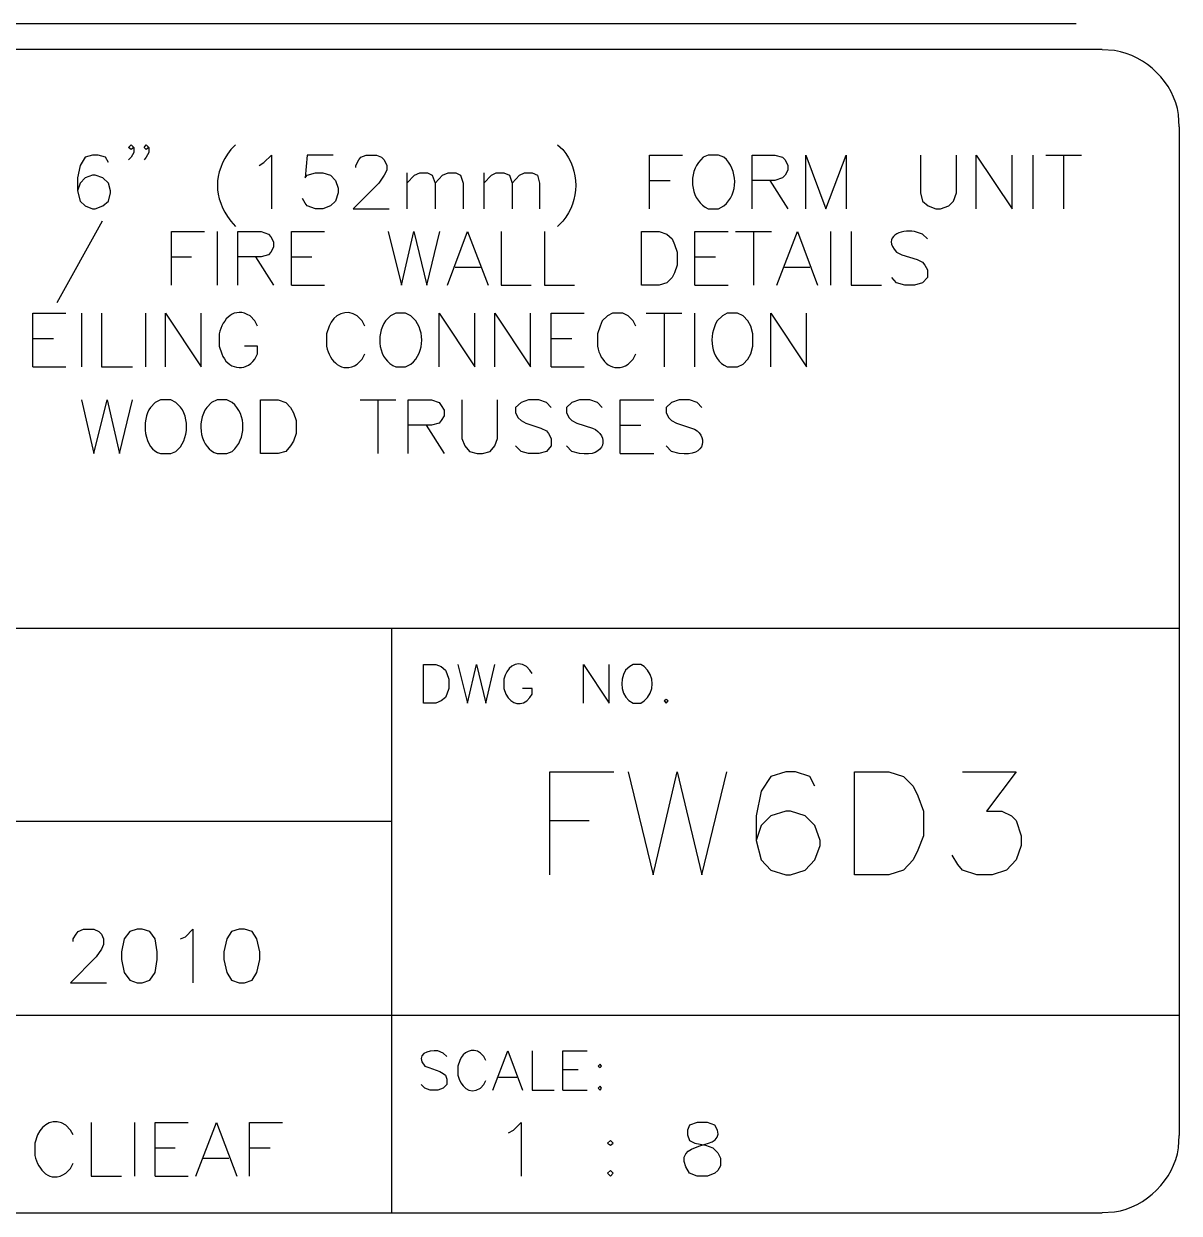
# Model space of a CAD drawing. Header units: millimetres. Extents: x 14 to 201, y 16 to 268.
# Drawn here: x 165.73 to 201.3, y 15.62 to 52.24 of the extents above; entities that cross this region are included whole.
import ezdxf

# ---------------------------------------------------------------- set-up
doc = ezdxf.new("R2010")
doc.units = ezdxf.units.MM
doc.layers.get('0').update_dxf_attribs({"linetype": 'CONTINUOUS'})

msp = doc.modelspace()

# ---------------------------------------------------------------- linework, layer by layer
at = {"color": 0}
for p, q in [((198.121, 52.2386), (17.0174, 52.2386)), ((155.195, 51.4558), (198.924, 51.4558)), ((199.306, 51.4131), (198.924, 51.4354)), ((201.296, 49.0636), (201.273, 49.4453)), ((201.296, 49.0636), (201.296, 18.0123)), ((168.953, 48.4297), (169.037, 48.514)), ((169.037, 48.3665), (168.953, 48.4297)), ((169.037, 48.514), (169.121, 48.4297)), ((169.121, 48.4297), (169.037, 48.3665)), ((169.121, 48.4297), (169.121, 48.2808)), ((169.44, 48.4297), (169.503, 48.514)), ((169.503, 48.3665), (169.44, 48.4297)), ((169.503, 48.514), (169.587, 48.4297)), ((169.587, 48.4297), (169.503, 48.3665)), ((169.587, 48.4297), (169.587, 48.2808)), ((172.255, 48.514), (172.106, 48.3665)), ((182.16, 48.514), (182.33, 48.3665)), ((167.619, 48.1334), (167.47, 47.8786)), ((167.852, 48.1969), (167.619, 48.1334)), ((168.021, 48.1969), (167.852, 48.1969)), ((168.254, 48.1334), (168.021, 48.1969)), ((168.338, 47.964), (168.254, 48.1334)), ((169.037, 48.1334), (168.953, 48.048)), ((169.121, 48.2808), (169.037, 48.1334)), ((169.503, 48.1334), (169.44, 48.048)), ((169.587, 48.2808), (169.503, 48.1334)), ((173.121, 47.964), (173.354, 48.1969)), ((173.354, 48.1969), (173.354, 46.5459)), ((174.456, 48.1969), (174.392, 47.4984)), ((175.26, 48.1969), (174.456, 48.1969)), ((175.959, 47.8786), (176.043, 48.048)), ((176.043, 48.048), (176.106, 48.1334)), ((176.106, 48.1334), (176.276, 48.1969)), ((176.276, 48.1969), (176.593, 48.1969)), ((176.593, 48.1969), (176.742, 48.1334)), ((176.742, 48.1334), (176.826, 48.048)), ((176.826, 48.048), (176.911, 47.8786)), ((184.996, 46.5459), (184.996, 48.1969)), ((184.996, 48.1969), (186.013, 48.1969)), ((186.647, 48.1334), (186.499, 47.964)), ((186.796, 48.1969), (186.647, 48.1334)), ((187.113, 48.1969), (186.796, 48.1969)), ((187.282, 48.1334), (187.113, 48.1969)), ((188.151, 46.5459), (188.151, 48.1969)), ((188.151, 48.1969), (188.849, 48.1969)), ((188.849, 48.1969), (189.082, 48.1334)), ((189.082, 48.1334), (189.166, 48.048)), ((189.166, 48.048), (189.252, 47.8786)), ((189.802, 46.5459), (189.802, 48.1969)), ((189.802, 48.1969), (190.416, 46.5459)), ((190.416, 46.5459), (191.05, 48.1969)), ((191.05, 48.1969), (191.05, 46.5459)), ((193.336, 48.1969), (193.336, 47.0323)), ((194.437, 47.0323), (194.437, 48.1969)), ((195.05, 46.5459), (195.05, 48.1969)), ((195.05, 48.1969), (196.152, 46.5459)), ((196.152, 46.5459), (196.152, 48.1969)), ((196.787, 48.1969), (196.787, 46.5459)), ((197.189, 48.1969), (198.289, 48.1969)), ((197.739, 48.1969), (197.739, 46.5459)), ((167.47, 47.8786), (167.386, 47.4984)), ((172.974, 47.8786), (173.121, 47.964)), ((174.456, 47.5823), (174.709, 47.6458)), ((174.709, 47.6458), (174.942, 47.6458)), ((174.942, 47.6458), (175.175, 47.5823)), ((175.959, 47.8151), (175.959, 47.8786)), ((176.911, 47.7312), (176.826, 47.5823)), ((176.911, 47.8786), (176.911, 47.7312)), ((177.524, 47.6458), (177.524, 46.5459)), ((177.757, 47.5823), (177.927, 47.6458)), ((177.927, 47.6458), (178.16, 47.6458)), ((178.16, 47.6458), (178.308, 47.5823)), ((178.625, 47.5823), (178.795, 47.6458)), ((178.795, 47.6458), (179.028, 47.6458)), ((179.028, 47.6458), (179.175, 47.5823)), ((179.896, 47.6458), (179.896, 46.5459)), ((180.129, 47.5823), (180.276, 47.6458)), ((180.276, 47.6458), (180.509, 47.6458)), ((180.509, 47.6458), (180.679, 47.5823)), ((180.996, 47.5823), (181.144, 47.6458)), ((181.144, 47.6458), (181.378, 47.6458)), ((181.378, 47.6458), (181.547, 47.5823)), ((189.252, 47.7312), (189.166, 47.5823)), ((189.252, 47.8786), (189.252, 47.7312)), ((167.386, 47.4984), (167.386, 47.0958)), ((167.47, 47.3287), (167.386, 47.0958)), ((167.619, 47.4984), (167.47, 47.3287)), ((167.852, 47.5823), (167.619, 47.4984)), ((167.936, 47.5823), (167.852, 47.5823)), ((168.169, 47.4984), (167.936, 47.5823)), ((168.338, 47.3287), (168.169, 47.4984)), ((168.402, 47.0958), (168.338, 47.3287)), ((174.392, 47.4984), (174.456, 47.5823)), ((175.175, 47.5823), (175.324, 47.4126)), ((175.324, 47.4126), (175.408, 47.1798)), ((176.658, 47.3287), (175.873, 46.5459)), ((176.826, 47.5823), (176.658, 47.3287)), ((177.524, 47.3287), (177.757, 47.5823)), ((178.308, 47.5823), (178.393, 47.3287)), ((178.393, 47.3287), (178.625, 47.5823)), ((178.393, 47.3287), (178.393, 46.5459)), ((179.175, 47.5823), (179.261, 47.3287)), ((179.261, 47.3287), (179.261, 46.5459)), ((179.896, 47.3287), (180.129, 47.5823)), ((180.679, 47.5823), (180.763, 47.3287)), ((180.763, 47.3287), (180.996, 47.5823)), ((180.763, 47.3287), (180.763, 46.5459)), ((181.547, 47.5823), (181.61, 47.3287)), ((181.61, 47.3287), (181.61, 46.5459)), ((184.996, 47.4126), (185.631, 47.4126)), ((188.849, 47.4126), (188.151, 47.4126)), ((188.7, 47.4126), (189.252, 46.5459)), ((189.082, 47.4984), (188.849, 47.4126)), ((189.166, 47.5823), (189.082, 47.4984)), ((167.386, 47.0958), (167.47, 46.779)), ((168.338, 46.779), (168.402, 47.0323)), ((168.402, 47.0323), (168.402, 47.0958)), ((175.408, 47.0323), (175.324, 46.779)), ((175.408, 47.1798), (175.408, 47.0323)), ((193.336, 47.0323), (193.399, 46.779)), ((194.353, 46.779), (194.437, 47.0323)), ((167.47, 46.779), (167.619, 46.6302)), ((167.619, 46.6302), (167.852, 46.5459)), ((167.852, 46.5459), (167.936, 46.5459)), ((167.936, 46.5459), (168.169, 46.6302)), ((168.169, 46.6302), (168.338, 46.779)), ((174.392, 46.7155), (174.308, 46.863)), ((174.456, 46.6302), (174.392, 46.7155)), ((174.709, 46.5459), (174.456, 46.6302)), ((174.942, 46.5459), (174.709, 46.5459)), ((175.175, 46.6302), (174.942, 46.5459)), ((175.324, 46.779), (175.175, 46.6302)), ((175.873, 46.5459), (176.975, 46.5459)), ((186.796, 46.5459), (187.113, 46.5459)), ((187.113, 46.5459), (187.282, 46.6302)), ((193.399, 46.779), (193.569, 46.6302)), ((193.569, 46.6302), (193.802, 46.5459)), ((193.802, 46.5459), (193.951, 46.5459)), ((193.951, 46.5459), (194.204, 46.6302)), ((194.204, 46.6302), (194.353, 46.779)), ((168.148, 46.1641), (166.751, 43.6453)), ((172.106, 46.1641), (172.255, 45.9948)), ((182.33, 46.1641), (182.16, 45.9948)), ((170.285, 44.1964), (170.285, 45.8474)), ((170.285, 45.8474), (171.301, 45.8474)), ((171.683, 45.8474), (171.683, 44.1964)), ((172.318, 44.1964), (172.318, 45.8474)), ((172.318, 45.8474), (173.038, 45.8474)), ((173.038, 45.8474), (173.27, 45.762)), ((173.969, 44.1964), (173.969, 45.8474)), ((173.969, 45.8474), (174.985, 45.8474)), ((176.954, 45.8474), (177.355, 44.1964)), ((177.355, 44.1964), (177.737, 45.8474)), ((177.737, 45.8474), (178.139, 44.1964)), ((178.139, 44.1964), (178.542, 45.8474)), ((178.774, 44.1964), (179.388, 45.8474)), ((179.388, 45.8474), (180.023, 44.1964)), ((180.425, 45.8474), (180.425, 44.1964)), ((181.758, 45.8474), (181.758, 44.1964)), ((184.743, 44.1964), (184.743, 45.8474)), ((184.743, 45.8474), (185.292, 45.8474)), ((185.292, 45.8474), (185.525, 45.762)), ((186.393, 44.1964), (186.393, 45.8474)), ((186.393, 45.8474), (187.409, 45.8474)), ((187.642, 45.8474), (188.743, 45.8474)), ((188.193, 45.8474), (188.193, 44.1964)), ((188.913, 44.1964), (189.548, 45.8474)), ((189.548, 45.8474), (190.161, 44.1964)), ((190.563, 45.8474), (190.563, 44.1964)), ((191.198, 45.8474), (191.198, 44.1964)), ((193.399, 45.762), (193.146, 45.8474)), ((173.27, 45.762), (173.334, 45.6777)), ((173.334, 45.6777), (173.418, 45.5291)), ((173.418, 45.5291), (173.418, 45.3595)), ((185.525, 45.762), (185.695, 45.6145)), ((185.695, 45.6145), (185.758, 45.4448)), ((185.758, 45.4448), (185.844, 45.212)), ((193.548, 45.6145), (193.399, 45.762)), ((170.285, 45.0631), (170.9, 45.0631)), ((173.038, 45.0631), (172.318, 45.0631)), ((172.868, 45.0631), (173.418, 44.1964)), ((173.27, 45.1266), (173.038, 45.0631)), ((173.334, 45.212), (173.27, 45.1266)), ((173.418, 45.3595), (173.334, 45.212)), ((173.969, 45.0631), (174.604, 45.0631)), ((185.844, 45.212), (185.844, 44.8098)), ((186.393, 45.0631), (187.029, 45.0631)), ((192.596, 45.212), (192.764, 45.128)), ((192.764, 45.128), (193.23, 44.9792)), ((179.007, 44.7463), (179.79, 44.7463)), ((185.844, 44.8098), (185.758, 44.5766)), ((189.145, 44.7463), (189.928, 44.7463)), ((193.23, 44.9792), (193.399, 44.8952)), ((193.399, 44.8952), (193.463, 44.8098)), ((193.463, 44.8098), (193.548, 44.6624)), ((185.695, 44.4292), (185.525, 44.2599)), ((185.758, 44.5766), (185.695, 44.4292)), ((192.596, 44.2599), (192.447, 44.4292)), ((193.548, 44.4292), (193.399, 44.2599)), ((193.548, 44.6624), (193.548, 44.4292)), ((173.969, 44.1964), (174.985, 44.1964)), ((180.425, 44.1964), (181.355, 44.1964)), ((181.758, 44.1964), (182.689, 44.1964)), ((185.292, 44.1964), (184.743, 44.1964)), ((185.525, 44.2599), (185.292, 44.1964)), ((186.393, 44.1964), (187.409, 44.1964)), ((191.198, 44.1964), (192.13, 44.1964)), ((192.849, 44.1964), (192.596, 44.2599)), ((193.146, 44.1964), (192.849, 44.1964)), ((193.399, 44.2599), (193.146, 44.1964)), ((166.009, 41.6775), (166.009, 43.3282)), ((166.009, 43.3282), (167.027, 43.3282)), ((167.513, 43.3282), (167.513, 41.6775)), ((168.126, 43.3282), (168.126, 41.6775)), ((169.481, 43.3282), (169.481, 41.6775)), ((170.095, 41.6775), (170.095, 43.3282)), ((170.095, 43.3282), (171.196, 41.6775)), ((171.196, 41.6775), (171.196, 43.3282)), ((172.847, 43.0953), (172.698, 43.2428)), ((176.149, 43.0953), (176, 43.2428)), ((177.017, 43.2428), (176.868, 43.0953)), ((177.187, 43.3282), (177.017, 43.2428)), ((177.483, 43.3282), (177.187, 43.3282)), ((177.651, 43.2428), (177.483, 43.3282)), ((178.519, 41.6775), (178.519, 43.3282)), ((178.519, 43.3282), (179.62, 41.6775)), ((179.62, 41.6775), (179.62, 43.3282)), ((180.233, 41.6775), (180.233, 43.3282)), ((180.233, 43.3282), (181.335, 41.6775)), ((181.335, 41.6775), (181.335, 43.3282)), ((181.97, 41.6775), (181.97, 43.3282)), ((181.97, 43.3282), (182.985, 43.3282)), ((183.705, 43.2428), (183.537, 43.0953)), ((183.854, 43.3282), (183.705, 43.2428)), ((184.171, 43.3282), (183.854, 43.3282)), ((184.34, 43.2428), (184.171, 43.3282)), ((184.489, 43.0953), (184.34, 43.2428)), ((184.892, 43.3282), (185.991, 43.3282)), ((185.441, 43.3282), (185.441, 41.6775)), ((186.373, 43.3282), (186.373, 41.6775)), ((187.241, 43.2428), (187.071, 43.0953)), ((187.388, 43.3282), (187.241, 43.2428)), ((187.705, 43.3282), (187.388, 43.3282)), ((187.875, 43.2428), (187.705, 43.3282)), ((188.023, 43.0953), (187.875, 43.2428)), ((188.722, 41.6775), (188.722, 43.3282)), ((188.722, 43.3282), (189.822, 41.6775)), ((189.822, 41.6775), (189.822, 43.3282)), ((172.931, 42.926), (172.847, 43.0953)), ((175.133, 42.926), (175.048, 42.6932)), ((176.233, 42.926), (176.149, 43.0953)), ((183.472, 42.926), (183.388, 42.6932)), ((183.537, 43.0953), (183.472, 42.926)), ((184.573, 42.926), (184.489, 43.0953)), ((188.108, 42.926), (188.023, 43.0953)), ((188.171, 42.6932), (188.108, 42.926)), ((166.009, 42.5457), (166.645, 42.5457)), ((171.746, 42.6932), (171.746, 42.3125)), ((175.048, 42.6932), (175.048, 42.3125)), ((181.97, 42.5457), (182.605, 42.5457)), ((183.388, 42.6932), (183.388, 42.3125)), ((188.171, 42.3125), (188.171, 42.6932)), ((171.746, 42.3125), (171.83, 42.0797)), ((172.931, 42.3125), (172.529, 42.3125)), ((172.931, 42.0797), (172.931, 42.3125)), ((188.108, 42.0797), (188.171, 42.3125)), ((172.847, 41.9104), (172.931, 42.0797)), ((176, 41.7615), (176.149, 41.9104)), ((176.149, 41.9104), (176.233, 42.0797)), ((177.483, 41.6775), (177.651, 41.7615)), ((184.34, 41.7615), (184.489, 41.9104)), ((184.489, 41.9104), (184.573, 42.0797)), ((187.705, 41.6775), (187.875, 41.7615)), ((187.875, 41.7615), (188.023, 41.9104)), ((188.023, 41.9104), (188.108, 42.0797)), ((166.009, 41.6775), (167.027, 41.6775)), ((168.126, 41.6775), (169.08, 41.6775)), ((177.187, 41.6775), (177.483, 41.6775)), ((181.97, 41.6775), (182.985, 41.6775)), ((187.388, 41.6775), (187.705, 41.6775)), ((167.513, 40.6619), (167.895, 39.0095)), ((167.895, 39.0095), (168.296, 40.6619)), ((168.296, 40.6619), (168.678, 39.0095)), ((168.678, 39.0095), (169.08, 40.6619)), ((169.946, 40.6619), (169.779, 40.5765)), ((170.265, 40.6619), (169.946, 40.6619)), ((170.412, 40.5765), (170.265, 40.6619)), ((171.683, 40.6619), (171.513, 40.5765)), ((171.979, 40.6619), (171.683, 40.6619)), ((172.149, 40.5765), (171.979, 40.6619)), ((173.017, 39.0095), (173.017, 40.6619)), ((173.017, 40.6619), (173.567, 40.6619)), ((173.567, 40.6619), (173.8, 40.5765)), ((176.086, 40.6619), (177.187, 40.6619)), ((176.635, 40.6619), (176.635, 39.0095)), ((177.567, 39.0095), (177.567, 40.6619)), ((177.567, 40.6619), (178.286, 40.6619)), ((178.286, 40.6619), (178.519, 40.5765)), ((179.218, 40.6619), (179.218, 39.4751)), ((180.319, 39.4751), (180.319, 40.6619)), ((181.271, 40.6619), (181.038, 40.5765)), ((181.588, 40.6619), (181.271, 40.6619)), ((181.821, 40.5765), (181.588, 40.6619)), ((182.838, 40.6619), (182.605, 40.5765)), ((183.155, 40.6619), (182.838, 40.6619)), ((183.388, 40.5765), (183.155, 40.6619)), ((184.087, 39.0095), (184.087, 40.6619)), ((184.087, 40.6619), (185.124, 40.6619)), ((185.907, 40.6619), (185.674, 40.5765)), ((186.224, 40.6619), (185.907, 40.6619)), ((186.457, 40.5765), (186.224, 40.6619)), ((169.779, 40.5765), (169.63, 40.429)), ((171.513, 40.5765), (171.366, 40.429)), ((173.8, 40.5765), (173.947, 40.429)), ((173.947, 40.429), (174.032, 40.2594)), ((178.519, 40.5765), (178.583, 40.4922)), ((178.583, 40.4922), (178.668, 40.3433)), ((178.668, 40.3433), (178.668, 40.174)), ((181.038, 40.5765), (180.869, 40.429)), ((180.869, 40.429), (180.869, 40.2594)), ((181.97, 40.429), (181.821, 40.5765)), ((182.605, 40.5765), (182.436, 40.429)), ((182.436, 40.429), (182.436, 40.2594)), ((183.537, 40.429), (183.388, 40.5765)), ((185.674, 40.5765), (185.505, 40.429)), ((185.505, 40.429), (185.505, 40.2594)), ((186.606, 40.429), (186.457, 40.5765)), ((174.032, 40.2594), (174.117, 40.0265)), ((174.117, 40.0265), (174.117, 39.624)), ((178.519, 39.9411), (178.286, 39.8776)), ((178.583, 40.0265), (178.519, 39.9411)), ((178.668, 40.174), (178.583, 40.0265)), ((180.869, 40.2594), (180.954, 40.1105)), ((180.954, 40.1105), (181.038, 40.0265)), ((181.038, 40.0265), (181.187, 39.9411)), ((181.187, 39.9411), (181.653, 39.7937)), ((182.436, 40.2594), (182.52, 40.1105)), ((182.52, 40.1105), (182.605, 40.0265)), ((182.605, 40.0265), (182.753, 39.9411)), ((182.753, 39.9411), (183.241, 39.7937)), ((185.505, 40.2594), (185.589, 40.1105)), ((185.589, 40.1105), (185.674, 40.0265)), ((185.674, 40.0265), (185.821, 39.9411)), ((185.821, 39.9411), (186.287, 39.7937)), ((174.117, 39.624), (174.032, 39.3912)), ((178.286, 39.8776), (177.567, 39.8776)), ((178.117, 39.8776), (178.668, 39.0095)), ((181.653, 39.7937), (181.821, 39.7083)), ((181.821, 39.7083), (181.884, 39.624)), ((181.884, 39.624), (181.97, 39.4751)), ((184.087, 39.8776), (184.722, 39.8776)), ((173.947, 39.2423), (173.8, 39.0744)), ((174.032, 39.3912), (173.947, 39.2423)), ((179.218, 39.4751), (179.304, 39.2423)), ((179.304, 39.2423), (179.451, 39.0744)), ((180.086, 39.0744), (180.233, 39.2423)), ((180.233, 39.2423), (180.319, 39.4751)), ((181.038, 39.0744), (180.869, 39.2423)), ((181.97, 39.2423), (181.821, 39.0744)), ((181.97, 39.4751), (181.97, 39.2423)), ((182.605, 39.0744), (182.436, 39.2423)), ((185.674, 39.0744), (185.505, 39.2423)), ((169.946, 39.0095), (170.265, 39.0095)), ((170.265, 39.0095), (170.412, 39.0744)), ((171.683, 39.0095), (171.979, 39.0095)), ((171.979, 39.0095), (172.149, 39.0744)), ((173.567, 39.0095), (173.017, 39.0095)), ((173.8, 39.0744), (173.567, 39.0095)), ((179.451, 39.0744), (179.684, 39.0095)), ((179.684, 39.0095), (179.853, 39.0095)), ((179.853, 39.0095), (180.086, 39.0744)), ((181.271, 39.0095), (181.038, 39.0744)), ((181.588, 39.0095), (181.271, 39.0095)), ((181.821, 39.0744), (181.588, 39.0095)), ((182.838, 39.0095), (182.605, 39.0744)), ((184.087, 39.0095), (185.124, 39.0095)), ((185.907, 39.0095), (185.674, 39.0744)), ((152.823, 33.6338), (201.296, 33.6338)), ((177.058, 21.7165), (177.058, 33.6338)), ((178.033, 31.3269), (178.033, 32.5121)), ((178.033, 32.5121), (178.413, 32.5121)), ((178.413, 32.5121), (178.583, 32.4487)), ((178.583, 32.4487), (178.709, 32.3426)), ((178.709, 32.3426), (178.752, 32.2364)), ((178.752, 32.2364), (178.816, 32.0669)), ((179.091, 32.5121), (179.388, 31.3269)), ((179.388, 31.3269), (179.663, 32.5121)), ((179.663, 32.5121), (179.959, 31.3269)), ((179.959, 31.3269), (180.233, 32.5121)), ((181.314, 32.3426), (181.208, 32.4487)), ((181.378, 32.2364), (181.314, 32.3426)), ((182.965, 31.3269), (182.965, 32.5121)), ((182.965, 32.5121), (183.747, 31.3269)), ((183.747, 31.3269), (183.747, 32.5121)), ((184.383, 32.4487), (184.256, 32.3426)), ((184.489, 32.5121), (184.383, 32.4487)), ((184.722, 32.5121), (184.489, 32.5121)), ((184.828, 32.4487), (184.722, 32.5121)), ((178.816, 32.0669), (178.816, 31.7707)), ((180.509, 32.0669), (180.509, 31.7707)), ((178.709, 31.4965), (178.583, 31.3903)), ((178.752, 31.6012), (178.709, 31.4965)), ((178.816, 31.7707), (178.752, 31.6012)), ((180.509, 31.7707), (180.572, 31.6012)), ((181.378, 31.7707), (181.081, 31.7707)), ((181.314, 31.4965), (181.378, 31.6012)), ((181.378, 31.6012), (181.378, 31.7707)), ((178.413, 31.3269), (178.033, 31.3269)), ((178.583, 31.3903), (178.413, 31.3269)), ((184.489, 31.3269), (184.722, 31.3269)), ((184.722, 31.3269), (184.828, 31.3903)), ((185.505, 31.4331), (185.441, 31.3903)), ((185.441, 31.3903), (185.505, 31.3269)), ((185.568, 31.3903), (185.505, 31.4331)), ((185.505, 31.3269), (185.568, 31.3903)), ((181.927, 26.0353), (181.927, 29.2103)), ((181.927, 29.2103), (183.896, 29.2103)), ((184.34, 29.2103), (185.102, 26.0353)), ((185.102, 26.0353), (185.844, 29.2103)), ((185.844, 29.2103), (186.606, 26.0353)), ((186.606, 26.0353), (187.368, 29.2103)), ((188.722, 29.0614), (188.426, 28.6177)), ((189.188, 29.2103), (188.722, 29.0614)), ((189.484, 29.2103), (189.188, 29.2103)), ((189.928, 29.0614), (189.484, 29.2103)), ((190.077, 28.7652), (189.928, 29.0614)), ((191.305, 26.0353), (191.305, 29.2103)), ((191.305, 29.2103), (192.363, 29.2103)), ((192.363, 29.2103), (192.807, 29.0614)), ((192.807, 29.0614), (193.103, 28.7652)), ((194.627, 29.2103), (196.278, 29.2103)), ((196.278, 29.2103), (195.369, 28.0031)), ((188.426, 28.6177), (188.277, 27.8557)), ((193.103, 28.7652), (193.252, 28.4689)), ((193.252, 28.4689), (193.421, 28.0031)), ((188.277, 27.8557), (188.277, 27.0936)), ((188.722, 27.8557), (188.426, 27.5594)), ((189.188, 28.0031), (188.722, 27.8557)), ((189.335, 28.0031), (189.188, 28.0031)), ((189.781, 27.8557), (189.335, 28.0031)), ((190.077, 27.5594), (189.781, 27.8557)), ((193.421, 28.0031), (193.421, 27.2411)), ((195.369, 28.0031), (195.834, 28.0031)), ((195.834, 28.0031), (196.131, 27.8557)), ((196.131, 27.8557), (196.278, 27.7068)), ((152.823, 27.6862), (177.058, 27.6862)), ((181.927, 27.7068), (183.134, 27.7068)), ((188.426, 27.5594), (188.277, 27.0936)), ((190.246, 27.0936), (190.077, 27.5594)), ((196.278, 27.7068), (196.427, 27.2411)), ((193.421, 27.2411), (193.252, 26.7973)), ((196.427, 27.2411), (196.427, 26.9448)), ((188.277, 27.0936), (188.426, 26.5011)), ((190.077, 26.5011), (190.246, 26.9448)), ((190.246, 26.9448), (190.246, 27.0936)), ((193.252, 26.7973), (193.103, 26.5011)), ((196.427, 26.9448), (196.278, 26.5011)), ((188.426, 26.5011), (188.722, 26.1827)), ((189.781, 26.1827), (190.077, 26.5011)), ((193.103, 26.5011), (192.807, 26.1827)), ((194.48, 26.3522), (194.31, 26.6485)), ((196.278, 26.5011), (195.982, 26.1827)), ((188.722, 26.1827), (189.188, 26.0353)), ((189.188, 26.0353), (189.335, 26.0353)), ((189.335, 26.0353), (189.781, 26.1827)), ((192.363, 26.0353), (191.305, 26.0353)), ((192.807, 26.1827), (192.363, 26.0353)), ((194.627, 26.1827), (194.48, 26.3522)), ((195.072, 26.0353), (194.627, 26.1827)), ((195.538, 26.0353), (195.072, 26.0353)), ((195.982, 26.1827), (195.538, 26.0353)), ((167.259, 24.0661), (167.343, 24.2149)), ((167.343, 24.2149), (167.407, 24.2989)), ((167.407, 24.2989), (167.576, 24.3623)), ((167.576, 24.3623), (167.895, 24.3623)), ((167.895, 24.3623), (168.042, 24.2989)), ((168.042, 24.2989), (168.126, 24.2149)), ((168.126, 24.2149), (168.191, 24.0661)), ((168.994, 24.2989), (168.825, 24.0661)), ((169.227, 24.3623), (168.994, 24.2989)), ((169.376, 24.3623), (169.227, 24.3623)), ((169.609, 24.2989), (169.376, 24.3623)), ((169.779, 24.0661), (169.609, 24.2989)), ((170.708, 24.1294), (170.942, 24.3623)), ((170.942, 24.3623), (170.942, 22.7114)), ((172.128, 24.2989), (171.979, 24.0661)), ((172.359, 24.3623), (172.128, 24.2989)), ((172.529, 24.3623), (172.359, 24.3623)), ((172.762, 24.2989), (172.529, 24.3623)), ((172.911, 24.0661), (172.762, 24.2989)), ((167.259, 23.982), (167.259, 24.0661)), ((168.191, 23.8966), (168.126, 23.7491)), ((168.191, 24.0661), (168.191, 23.8966)), ((168.825, 24.0661), (168.741, 23.6637)), ((169.842, 23.6637), (169.779, 24.0661)), ((170.561, 24.0661), (170.708, 24.1294)), ((171.979, 24.0661), (171.895, 23.6637)), ((172.995, 23.6637), (172.911, 24.0661)), ((167.958, 23.5162), (167.174, 22.7114)), ((168.126, 23.7491), (167.958, 23.5162)), ((168.741, 23.6637), (168.741, 23.4322)), ((169.842, 23.4322), (169.842, 23.6637)), ((171.895, 23.6637), (171.895, 23.4322)), ((172.995, 23.4322), (172.995, 23.6637)), ((168.741, 23.4322), (168.825, 23.0298)), ((169.779, 23.0298), (169.842, 23.4322)), ((171.895, 23.4322), (171.979, 23.0298)), ((172.911, 23.0298), (172.995, 23.4322)), ((167.174, 22.7114), (168.275, 22.7114)), ((168.825, 23.0298), (168.994, 22.7969)), ((168.994, 22.7969), (169.227, 22.7114)), ((169.227, 22.7114), (169.376, 22.7114)), ((169.376, 22.7114), (169.609, 22.7969)), ((169.609, 22.7969), (169.779, 23.0298)), ((171.979, 23.0298), (172.128, 22.7969)), ((172.128, 22.7969), (172.359, 22.7114)), ((172.359, 22.7114), (172.529, 22.7114)), ((172.529, 22.7114), (172.762, 22.7969)), ((172.762, 22.7969), (172.911, 23.0298)), ((152.823, 21.7165), (201.296, 21.7165)), ((177.058, 15.6215), (177.058, 21.7165)), ((178.646, 20.5534), (178.478, 20.6168)), ((178.752, 20.4473), (178.646, 20.5534)), ((179.896, 20.4473), (179.79, 20.5534)), ((180.17, 19.4097), (180.636, 20.6168)), ((180.636, 20.6168), (181.081, 19.4097)), ((181.378, 20.6168), (181.378, 19.4097)), ((182.33, 19.4097), (182.33, 20.6168)), ((182.33, 20.6168), (183.071, 20.6168)), ((178.076, 20.1511), (178.203, 20.1083)), ((179.155, 20.3206), (179.091, 20.1511)), ((179.091, 20.1511), (179.091, 19.8754)), ((179.959, 20.3206), (179.896, 20.4473)), ((183.472, 20.2144), (183.408, 20.1511)), ((183.408, 20.1511), (183.472, 20.1083)), ((183.515, 20.1511), (183.472, 20.2144)), ((183.472, 20.1083), (183.515, 20.1511)), ((178.203, 20.1083), (178.542, 19.9815)), ((178.542, 19.9815), (178.646, 19.9182)), ((178.646, 19.9182), (178.709, 19.8754)), ((178.709, 19.8754), (178.752, 19.7487)), ((180.34, 19.8121), (180.912, 19.8121)), ((182.33, 20.0449), (182.795, 20.0449)), ((178.076, 19.4731), (177.969, 19.5792)), ((178.245, 19.4097), (178.076, 19.4731)), ((178.478, 19.4097), (178.245, 19.4097)), ((178.646, 19.4731), (178.478, 19.4097)), ((178.752, 19.5792), (178.646, 19.4731)), ((178.752, 19.7487), (178.752, 19.5792)), ((179.79, 19.4731), (179.896, 19.5792)), ((179.896, 19.5792), (179.959, 19.706)), ((181.378, 19.4097), (182.054, 19.4097)), ((182.33, 19.4097), (183.071, 19.4097)), ((183.472, 19.5364), (183.408, 19.4731)), ((183.408, 19.4731), (183.472, 19.4097)), ((183.515, 19.4731), (183.472, 19.5364)), ((183.472, 19.4097), (183.515, 19.4731)), ((167.174, 18.1818), (167.027, 18.3307)), ((167.809, 18.4147), (167.809, 16.7638)), ((169.143, 18.4147), (169.143, 16.7638)), ((169.779, 16.7638), (169.779, 18.4147)), ((169.779, 18.4147), (170.794, 18.4147)), ((171.027, 16.7638), (171.662, 18.4147)), ((171.662, 18.4147), (172.296, 16.7638)), ((172.678, 16.7638), (172.678, 18.4147)), ((172.678, 18.4147), (173.693, 18.4147)), ((180.806, 18.1818), (181.038, 18.4147)), ((181.038, 18.4147), (181.038, 16.7638)), ((186.224, 18.3307), (186.16, 18.1818)), ((186.457, 18.4147), (186.224, 18.3307)), ((186.775, 18.4147), (186.457, 18.4147)), ((187.008, 18.3307), (186.775, 18.4147)), ((166.158, 18.0344), (166.074, 17.7794)), ((167.259, 18.0344), (167.174, 18.1818)), ((180.658, 18.0978), (180.806, 18.1818)), ((186.16, 18.1818), (186.16, 18.0344)), ((186.16, 18.0344), (186.224, 17.8649)), ((201.273, 17.632), (201.296, 18.0123)), ((166.074, 17.7794), (166.074, 17.3991)), ((169.779, 17.632), (170.392, 17.632)), ((172.678, 17.632), (173.313, 17.632)), ((183.79, 17.8649), (183.705, 17.7794)), ((183.705, 17.7794), (183.79, 17.7161)), ((183.874, 17.7794), (183.79, 17.8649)), ((183.79, 17.7161), (183.874, 17.7794)), ((186.224, 17.8649), (186.393, 17.7794)), ((186.393, 17.7794), (186.712, 17.7161)), ((186.712, 17.7161), (186.945, 17.632)), ((186.945, 17.632), (187.092, 17.4832)), ((171.26, 17.3137), (172.043, 17.3137)), ((187.092, 17.4832), (187.176, 17.3137)), ((187.176, 17.3137), (187.176, 17.0822)), ((167.027, 16.8493), (167.174, 16.9967)), ((167.174, 16.9967), (167.259, 17.1662)), ((183.79, 16.9333), (183.705, 16.8493)), ((183.705, 16.8493), (183.79, 16.7638)), ((183.874, 16.8493), (183.79, 16.9333)), ((183.79, 16.7638), (183.874, 16.8493)), ((186.457, 16.7638), (186.224, 16.8493)), ((187.008, 16.8493), (186.775, 16.7638)), ((187.092, 16.9333), (187.008, 16.8493)), ((187.176, 17.0822), (187.092, 16.9333)), ((167.809, 16.7638), (168.741, 16.7638)), ((169.779, 16.7638), (170.794, 16.7638)), ((186.775, 16.7638), (186.457, 16.7638)), ((198.924, 15.6215), (155.195, 15.6215)), ((198.924, 15.6421), (199.306, 15.6628))]:
    msp.add_line(p, q, dxfattribs=at)
for points in [[(201.273, 49.4453), (201.136, 50.4155), (200.276, 51.2755), (199.306, 51.4131)], [(172.106, 48.3665), (171.555, 47.6306), (171.555, 46.8986), (172.106, 46.1641)], [(182.33, 48.3665), (182.853, 47.7354), (182.853, 46.7953), (182.33, 46.1641)], [(187.282, 46.6302), (187.731, 46.9995), (187.719, 47.7559), (187.282, 48.1334)], [(186.499, 47.964), (186.173, 47.5326), (186.282, 46.779), (186.796, 46.5459)], [(193.146, 45.8474), (192.728, 45.9024), (192.148, 45.7027), (192.596, 45.212)], [(172.698, 43.2428), (172.22, 43.5487), (171.851, 43.156), (171.746, 42.6932)], [(176, 43.2428), (175.67, 43.4855), (175.252, 43.2869), (175.133, 42.926)], [(177.651, 41.7615), (178.094, 42.1266), (178.094, 42.8791), (177.651, 43.2428)], [(176.868, 43.0953), (176.557, 42.6558), (176.64, 41.8842), (177.187, 41.6775)], [(187.071, 43.0953), (186.814, 42.6378), (186.844, 41.9019), (187.388, 41.6775)], [(175.048, 42.3125), (175.153, 41.8483), (175.522, 41.457), (176, 41.7615)], [(183.388, 42.3125), (183.48, 41.8289), (183.869, 41.4595), (184.34, 41.7615)], [(171.83, 42.0797), (171.992, 41.6183), (172.54, 41.4927), (172.847, 41.9104)], [(169.63, 40.429), (169.358, 40.0526), (169.409, 39.1252), (169.946, 39.0095)], [(170.412, 39.0744), (170.851, 39.3926), (170.856, 40.2717), (170.412, 40.5765)], [(171.366, 40.429), (171.027, 39.9687), (171.18, 39.1389), (171.683, 39.0095)], [(172.149, 39.0744), (172.586, 39.4504), (172.598, 40.2071), (172.149, 40.5765)], [(183.241, 39.7937), (183.76, 39.5594), (183.662, 38.8814), (182.838, 39.0095)], [(186.287, 39.7937), (186.808, 39.6131), (186.771, 38.8772), (185.907, 39.0095)], [(181.208, 32.4487), (180.866, 32.6829), (180.588, 32.3825), (180.509, 32.0669)], [(184.256, 32.3426), (184.063, 32.0091), (184.095, 31.4909), (184.489, 31.3269)], [(184.828, 31.3903), (185.157, 31.6549), (185.157, 32.1841), (184.828, 32.4487)], [(180.572, 31.6012), (180.734, 31.2718), (181.069, 31.1933), (181.314, 31.4965)], [(178.478, 20.6168), (178.179, 20.6595), (177.753, 20.5148), (178.076, 20.1511)], [(179.79, 20.5534), (179.547, 20.7312), (179.241, 20.5851), (179.155, 20.3206)], [(179.091, 19.8754), (179.171, 19.5406), (179.434, 19.2471), (179.79, 19.4731)], [(167.027, 18.3307), (166.671, 18.5773), (166.317, 18.3817), (166.158, 18.0344)], [(186.224, 16.8493), (185.469, 18.0275), (187.563, 17.4267), (187.008, 18.3307)], [(199.306, 15.6628), (200.276, 15.802), (201.136, 16.6619), (201.273, 17.632)], [(166.074, 17.3991), (166.182, 16.9444), (166.536, 16.5323), (167.027, 16.8493)]]:
    msp.add_open_spline(points, degree=3, dxfattribs=at)

doc.saveas('drawing.dxf')
